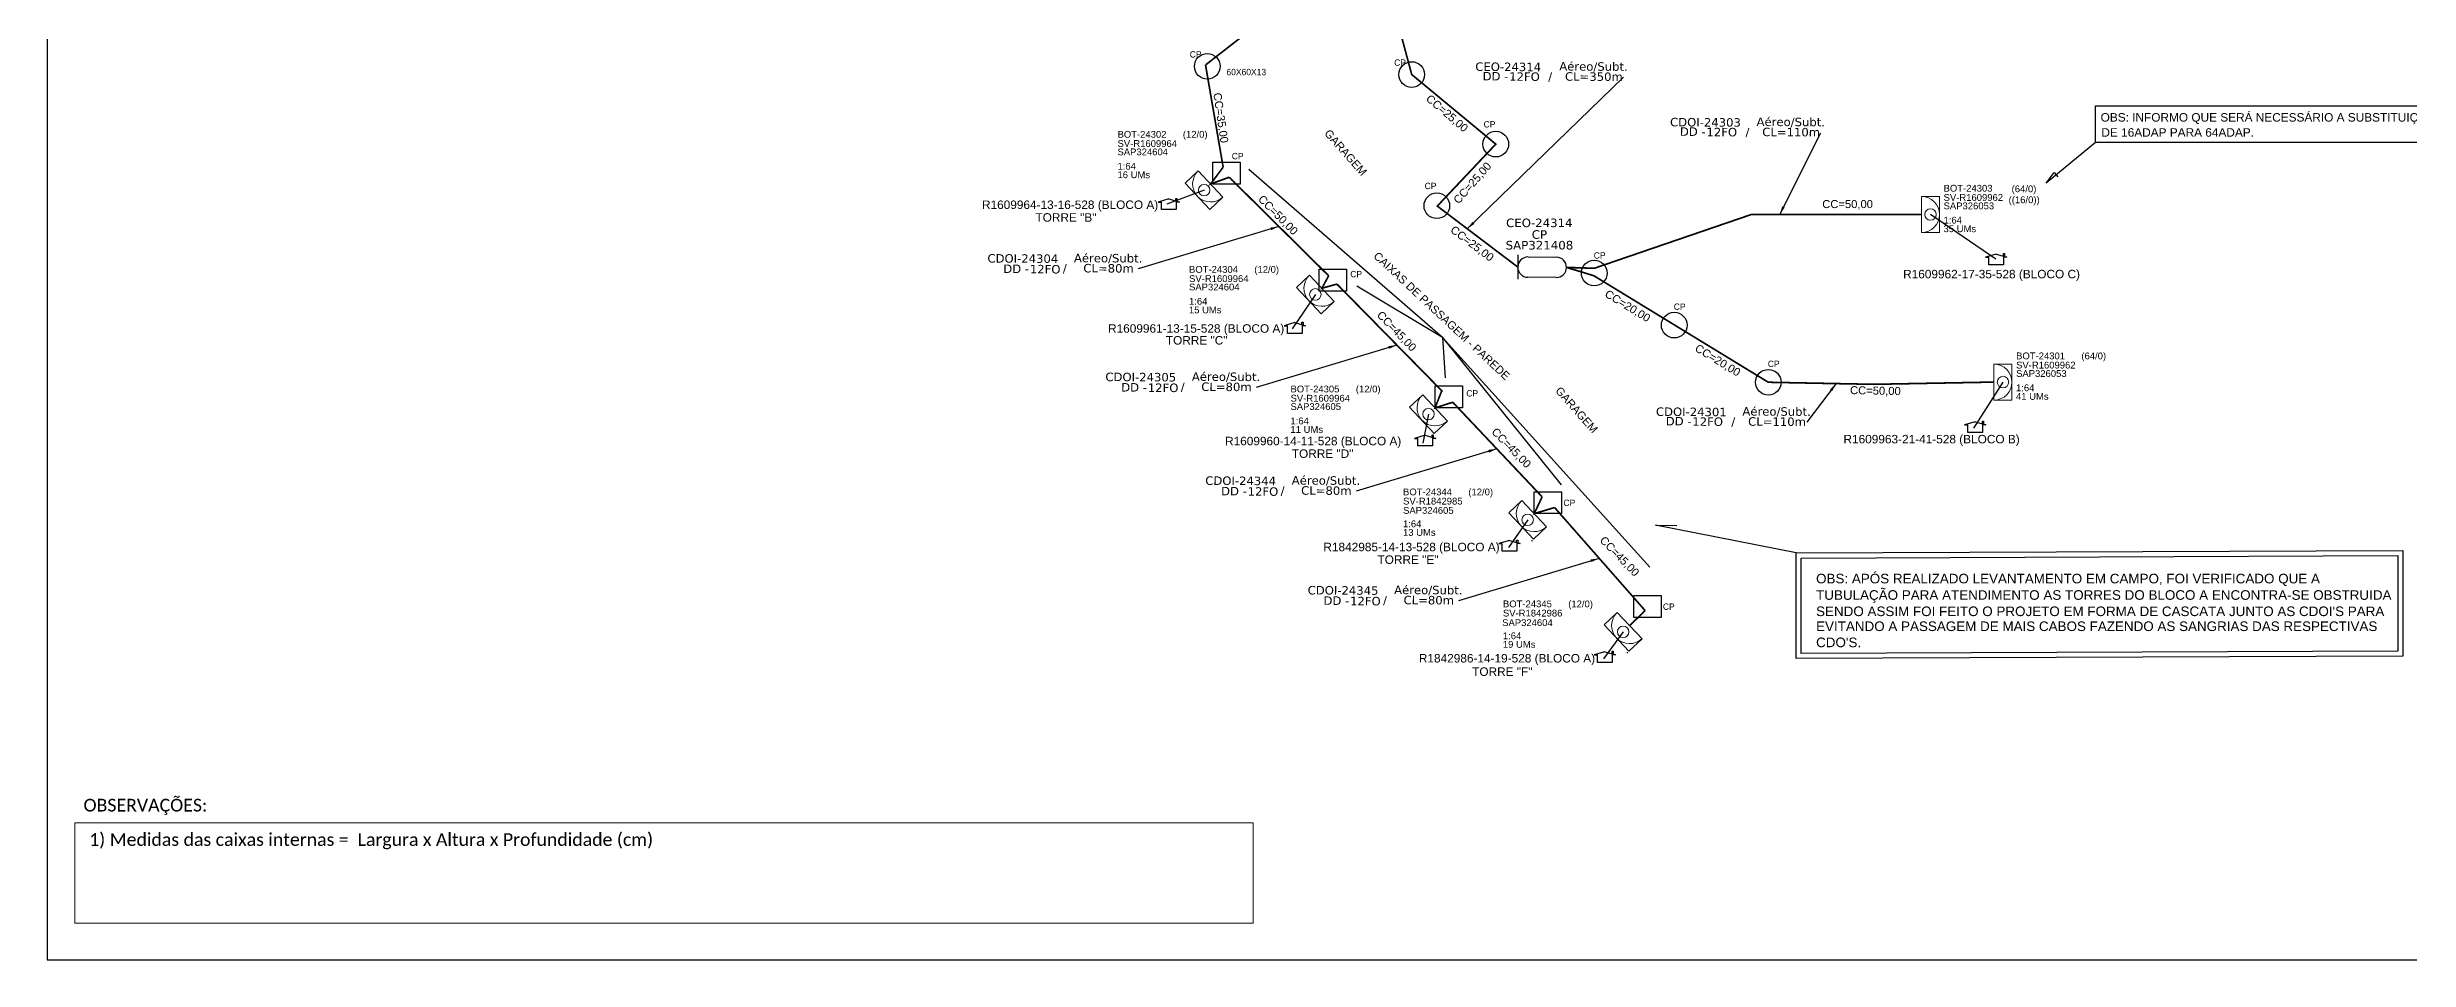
# Model space of a CAD drawing. Header units: inches. Extents: x 2352 to 7774, y -43 to 551.
# Drawn here: x 2352 to 2910, y -43 to 172 of the extents above; entities that cross this region are included whole.
import ezdxf
from ezdxf.enums import TextEntityAlignment as Align

# ---------------------------------------------------------------- set-up
doc = ezdxf.new("R2010")
doc.units = ezdxf.units.IN
doc.header["$MEASUREMENT"] = 0
doc.layers.add("20.0-LEGENDA DOS CDO'S", color=1, linetype='Continuous', lineweight=0)
doc.layers.add('20.1-CDO_INTERIOR', color=1, linetype='Continuous', lineweight=0)
for name, color, linetype in [('20.5-CEO', 1, 'Continuous'), ('CAP a instalar', 1, 'Continuous'), ('label_cabos', 7, 'Continuous'), ('locais legendas', 7, 'Continuous'), ('METRAGEM', 92, 'Continuous'), ('surveys', 7, 'Continuous'), ('surveys legendas', 7, 'Continuous')]:
    doc.layers.add(name, color=color, linetype=linetype)
doc.layers.add('DROP DE CLIENTE', color=140, linetype='Continuous', plot=False)
doc.styles.add('ARIAL', font='arial.ttf')
doc.styles.add('siredit', font='verdana.ttf')
doc.styles.add('WMF-Calibri0', font='calibri.ttf')
doc.dimstyles.new('CC', dxfattribs={"dimtxt": 1, "dimasz": 2, "dimexe": 0.18, "dimexo": 0.0625, "dimgap": 0.09, "dimtad": 0, "dimdec": 0, "dimrnd": 1, "dimzin": 0, "dimdsep": 46, "dimtxsty": 'siredit', "dimblk": 'NONE', "dimcen": 0, "dimse1": 1, "dimse2": 1, "dimsd1": 1, "dimsd2": 1, "dimclrt": 7, "dimadec": 0, "dimazin": 0, "dimtfac": 1, "dimtdec": 0, "dimtofl": 0, "dimtmove": 0, "dimatfit": 3, "dimfxl": 0, "dimtolj": 1, "dimtzin": 0, "dimarcsym": 0})

# ---------------------------------------------------------------- blocks, each defined once
blk = doc.blocks.new('MANHOLE_MS')
at = {"linetype": 'Continuous'}
blk.add_circle((0, 0), 0.0000101, dxfattribs=at)
blk = doc.blocks.new('_None')

msp = doc.modelspace()

# ---------------------------------------------------------------- linework, layer by layer
at = {"color": 0, "lineweight": 0}
for p, q in [((2358.81, -10.77), (2637.06, -10.77)), ((2358.81, -34.47), (2358.81, -10.77)), ((2637.06, -10.77), (2637.06, -34.47)), ((2637.06, -34.47), (2358.81, -34.47))]:
    msp.add_line(p, q, dxfattribs=at)
for points in [[(2352.26, -43.15), (3190.82, -43.15), (3190.82, 550.85), (2352.26, 550.85), (2352.26, -43.15)], [(2835.97, 149.91), (2824.31, 140.27), (2826.2, 142.8), (2827.08, 141.76)], [(2765.24, 52.95), (2732.01, 59.54), (2737.1, 59.47)]]:
    msp.add_lwpolyline(points)
for points in [[(2835.97, 158.59), (2937.62, 158.59), (2937.62, 149.91), (2835.97, 149.91)], [(2627.49, 145.29), (2633.95, 145.29), (2633.95, 140.1), (2627.49, 140.1)], [(2652.64, 119.99), (2659.1, 119.99), (2659.1, 114.8), (2652.64, 114.8)], [(2679.99, 92.39), (2686.45, 92.39), (2686.45, 87.21), (2679.99, 87.21)], [(2703.41, 67.42), (2709.86, 67.42), (2709.86, 62.24), (2703.41, 62.24)], [(2765.24, 52.95), (2908.56, 53.51), (2908.56, 28.58), (2765.24, 28.01)], [(2766.44, 51.75), (2907.36, 52.31), (2907.36, 29.78), (2766.44, 29.21)], [(2726.9, 42.88), (2733.35, 42.88), (2733.35, 37.69), (2726.9, 37.69)]]:
    msp.add_lwpolyline(points, close=True)
at = {"color": 5}
for points in [[(2681.73, 103.81), (2636.05, 143.53)], [(2681.73, 103.81), (2661.52, 115.99)], [(2681.73, 103.81), (2682.39, 94.3)], [(2681.73, 103.81), (2730.69, 49.58)], [(2681.73, 103.81), (2709.75, 69.02)]]:
    msp.add_lwpolyline(points, dxfattribs=at)
at = {"color": 5, "const_width": 0.4}
msp.add_lwpolyline([(2711.03, 120.4), (2717.58, 120.19), (2754.72, 132.91), (2794.86, 132.91)], dxfattribs=at)
at = {"layer": '20.1-CDO_INTERIOR', "color": 10, "lineweight": 18}
for points in [[(2620.99, 140.28), (2626.82, 134.09), (2629.91, 137.01), (2624.08, 143.19)], [(2647.26, 115.65), (2653.09, 109.47), (2656.18, 112.38), (2650.35, 118.57)], [(2816.23, 89.06), (2816.23, 97.56), (2811.98, 97.56), (2811.98, 89.06)], [(2673.98, 87.39), (2679.81, 81.2), (2682.91, 84.11), (2677.08, 90.3)], [(2697.4, 62.42), (2703.23, 56.23), (2706.32, 59.14), (2700.49, 65.33)], [(2719.94, 35.96), (2725.77, 29.77), (2728.86, 32.69), (2723.03, 38.87)]]:
    msp.add_lwpolyline(points, close=True, dxfattribs=at)
at = {"layer": '20.1-CDO_INTERIOR', "color": 1, "lineweight": 18}
msp.add_lwpolyline([(2799.11, 128.66), (2799.11, 137.16), (2794.86, 137.16), (2794.86, 128.66)], close=True, dxfattribs=at)
at = {"layer": '20.1-CDO_INTERIOR', "color": 10, "lineweight": 18}
for centre in [(2625.45, 138.64), (2651.72, 114.02), (2814.11, 93.31), (2678.45, 85.75), (2701.86, 60.78), (2724.4, 34.32)]:
    msp.add_circle(centre, 1.36, dxfattribs=at)
at = {"layer": '20.1-CDO_INTERIOR', "color": 1, "lineweight": 18}
msp.add_circle((2796.99, 132.91), 1.36, dxfattribs=at)
at = {"layer": '20.1-CDO_INTERIOR', "color": 10, "lineweight": 18}
for centre, start, end in [((2626.99, 140.1), 133.293, 313.293), ((2653.27, 115.47), 133.293, 313.293), ((2811.98, 93.31), 269.9724, 89.9724), ((2679.99, 87.21), 133.293, 313.293), ((2703.41, 62.24), 133.293, 313.293), ((2725.94, 35.78), 133.293, 313.293)]:
    msp.add_arc(centre, 4.25, start, end, dxfattribs=at)
at = {"layer": '20.1-CDO_INTERIOR', "color": 1, "lineweight": 18}
msp.add_arc((2794.86, 132.91), 4.25, 269.9724, 89.9724, dxfattribs=at)
at = {"layer": '20.5-CEO', "color": 5}
for p, q in [((2701.94, 122.86), (2708.65, 122.81)), ((2708.62, 118.02), (2701.9, 118.07))]:
    msp.add_line(p, q, dxfattribs=at)
msp.add_lwpolyline([(2699.55, 123.37), (2699.51, 117.6)], dxfattribs=at)
for centre, start, end in [((2701.92, 120.47), 89.5659, 269.5659), ((2708.64, 120.42), 269.5659, 89.5659)]:
    msp.add_arc(centre, 2.39, start, end, dxfattribs=at)
at = {"layer": 'CAP a instalar', "color": 1, "ltscale": 2.5, "const_width": 0.4}
for points in [[(2662.63, 196.93), (2625.79, 168.22)], [(2625.79, 168.22), (2629.95, 144.08)], [(2629.95, 144.08), (2626.99, 140.1), (2631.38, 141.7)], [(2631.38, 141.7), (2654.86, 118.43)], [(2654.86, 118.43), (2653.27, 115.47), (2656.82, 116.46)], [(2711.03, 120.4), (2717.49, 118.43), (2758.68, 93.27), (2783.52, 92.78), (2811.98, 93.31), (2811.98, 93.31)], [(2656.82, 116.46), (2681.76, 91.07)], [(2681.58, 91.26), (2679.99, 87.21), (2684.17, 88.55)], [(2684.17, 88.55), (2705.28, 66.2)], [(2705.28, 66.2), (2703.41, 62.24), (2708.22, 63.67)], [(2708.22, 63.67), (2729.6, 39.33)], [(2729.6, 39.33), (2725.94, 35.78)]]:
    msp.add_lwpolyline(points, dxfattribs=at)
at = {"layer": 'CAP a instalar', "color": 5, "ltscale": 5, "const_width": 0.4}
msp.add_lwpolyline([(2665.79, 198.33), (2665.79, 198.33), (2674.48, 165.96), (2694.33, 149.52), (2680.52, 134.88), (2699.53, 120.48)], dxfattribs=at)
at = {"layer": 'DROP DE CLIENTE', "linetype": 'Continuous'}
for points in [[(2625.45, 138.64), (2616.62, 135.36)], [(2812.38, 122.35), (2796.99, 132.91)], [(2651.72, 114.02), (2646.22, 105.91)], [(2807.2, 82.39), (2814.11, 93.31)], [(2678.45, 85.75), (2677.09, 78.9)], [(2701.86, 60.78), (2697.32, 54.21)], [(2724.4, 34.32), (2719.73, 27.92)]]:
    msp.add_lwpolyline(points, dxfattribs=at)
at = {"layer": 'surveys'}
for p, q in [((2617.1, 136.58), (2614.58, 135.84)), ((2614.58, 135.84), (2615.37, 135.84)), ((2615.37, 134.04), (2615.37, 135.84)), ((2618.82, 134.04), (2615.37, 134.04)), ((2617.1, 136.58), (2619.61, 135.84)), ((2618.78, 136.69), (2619.05, 136.69)), ((2618.78, 136.1), (2618.78, 136.69)), ((2618.82, 135.85), (2618.82, 134.04)), ((2619.61, 135.84), (2618.82, 135.84)), ((2619.05, 136.69), (2619.05, 136.02)), ((2812.5, 123.54), (2809.99, 122.8)), ((2809.99, 122.8), (2810.78, 122.8)), ((2810.78, 121), (2810.78, 122.8)), ((2812.5, 123.54), (2815.01, 122.8)), ((2814.19, 123.65), (2814.45, 123.65)), ((2814.19, 123.06), (2814.19, 123.65)), ((2815.01, 122.8), (2814.22, 122.8)), ((2814.22, 122.8), (2814.22, 121)), ((2814.45, 123.65), (2814.45, 122.98)), ((2814.22, 121), (2810.78, 121)), ((2646.86, 107.35), (2644.35, 106.61)), ((2644.35, 106.61), (2645.14, 106.61)), ((2645.14, 104.81), (2645.14, 106.61)), ((2646.86, 107.35), (2649.38, 106.61)), ((2648.55, 107.46), (2648.81, 107.46)), ((2648.55, 106.87), (2648.55, 107.46)), ((2648.59, 106.62), (2648.59, 104.81)), ((2649.38, 106.61), (2648.59, 106.61)), ((2648.81, 107.46), (2648.81, 106.79)), ((2648.59, 104.81), (2645.14, 104.81)), ((2807.54, 83.93), (2805.03, 83.2)), ((2807.54, 83.93), (2810.05, 83.2)), ((2809.23, 84.04), (2809.49, 84.04)), ((2809.23, 83.45), (2809.23, 84.04)), ((2809.49, 84.04), (2809.49, 83.37)), ((2677.63, 80.76), (2675.12, 80.02)), ((2675.12, 80.02), (2675.9, 80.02)), ((2675.91, 78.22), (2675.91, 80.02)), ((2679.35, 78.22), (2675.91, 78.22)), ((2677.63, 80.76), (2680.14, 80.02)), ((2679.32, 80.27), (2679.32, 80.87)), ((2679.32, 80.87), (2679.58, 80.87)), ((2680.14, 80.02), (2679.35, 80.02)), ((2679.35, 80.02), (2679.35, 78.22)), ((2679.58, 80.87), (2679.58, 80.2)), ((2805.03, 83.2), (2805.81, 83.2)), ((2805.82, 81.4), (2805.82, 83.19)), ((2809.26, 81.4), (2805.82, 81.4)), ((2810.05, 83.2), (2809.26, 83.2)), ((2809.26, 83.2), (2809.26, 81.4)), ((2697.55, 55.88), (2695.04, 55.15)), ((2697.55, 55.88), (2700.07, 55.15)), ((2699.24, 55.4), (2699.24, 55.99)), ((2699.24, 55.99), (2699.51, 55.99)), ((2699.51, 55.99), (2699.51, 55.33)), ((2702.73, 55.89), (2703, 55.89)), ((2695.04, 55.15), (2695.83, 55.15)), ((2695.83, 53.35), (2695.83, 55.14)), ((2699.28, 53.35), (2695.83, 53.35)), ((2700.07, 55.15), (2699.28, 55.15)), ((2699.28, 55.15), (2699.28, 53.35)), ((2720.1, 29.61), (2717.59, 28.87)), ((2717.59, 28.87), (2718.38, 28.87)), ((2718.38, 27.07), (2718.38, 28.87)), ((2720.1, 29.61), (2722.62, 28.87)), ((2721.79, 29.12), (2721.79, 29.72)), ((2721.79, 29.72), (2722.05, 29.72)), ((2722.62, 28.87), (2721.83, 28.87)), ((2721.83, 28.87), (2721.83, 27.07)), ((2722.05, 29.72), (2722.05, 29.05)), ((2725.27, 29.44), (2725.53, 29.44)), ((2721.83, 27.07), (2718.38, 27.07))]:
    msp.add_line(p, q, dxfattribs=at)

# ---------------------------------------------------------------- block references
at = {"layer": 'locais legendas', "color": 5, "xscale": 300000, "yscale": 300000, "zscale": 300000}
for p in [(2626.2, 167.9), (2674.48, 165.96), (2694.33, 149.52), (2680.41, 134.96), (2717.58, 119.07), (2736.47, 106.76), (2758.69, 93.27)]:
    msp.add_blockref('MANHOLE_MS', p, dxfattribs=at)

# ---------------------------------------------------------------- texts
at = {"style": 'ARIAL'}
for s, height, p in [('TUBULAÇÃO PARA ATENDIMENTO AS TORRES DO BLOCO A ENCONTRA-SE OBSTRUIDA', 2.2677, (2769.97, 41.88)), ('OBS: APÓS REALIZADO LEVANTAMENTO EM CAMPO, FOI VERIFICADO QUE A', 2.2677, (2769.97, 45.76)), ("SENDO ASSIM FOI FEITO O PROJETO EM FORMA DE CASCATA JUNTO AS CDOI'S PARA", 2.2677, (2769.97, 38.03)), ('EVITANDO A PASSAGEM DE MAIS CABOS FAZENDO AS SANGRIAS DAS RESPECTIVAS', 2.2677, (2769.97, 34.5)), ("CDO'S.", 2.268, (2769.97, 30.69))]:
    msp.add_text(s, height=height, dxfattribs=at).set_placement(p)
at = {"lineweight": 0, "char_height": 3, "width": 277.1819, "attachment_point": 1, "style": 'WMF-Calibri0'}
for s, insert in [('OBSERVAÇÕES:', (2360.82, -5.13)), ('1) Medidas das caixas internas =  Largura x Altura x Profundidade (cm)', (2362.17, -13.25))]:
    msp.add_mtext(s, dxfattribs=dict(at, insert=insert))
at = {"layer": "20.0-LEGENDA DOS CDO'S", "color": 5, "style": 'ARIAL'}
for s, p in [('BOT-24302', (2605.01, 151.04)), ('((16/0))', (2815.44, 135.57))]:
    msp.add_text(s, height=1.6, rotation=359.9724, dxfattribs=at).set_placement(p)
at = {"layer": "20.0-LEGENDA DOS CDO'S", "color": 1, "style": 'ARIAL'}
for s, p in [('(12/0)', (2620.43, 151.04)), ('SV-R1609964', (2605.01, 148.86)), ('SAP324604', (2605, 146.89)), ('1:64', (2604.99, 143.5)), ('16 UMs', (2604.99, 141.48)), ('BOT-24303', (2800.08, 138.3)), ('(64/0)', (2816.15, 138.16)), ('SAP326053', (2800.08, 134.14)), ('SV-R1609962', (2800.08, 136.12)), ('35 UMs', (2800.06, 128.73)), ('1:64', (2800.06, 130.76)), ('SV-R1609964', (2621.9, 116.95)), ('BOT-24304', (2621.89, 119.13)), ('(12/0)', (2637.31, 119.12)), ('SAP324604', (2621.89, 114.97)), ('1:64', (2621.88, 111.59)), ('15 UMs', (2621.87, 109.56)), ('SV-R1609964', (2645.86, 88.7)), ('BOT-24305', (2645.85, 90.88)), ('(12/0)', (2661.28, 90.87)), ('SAP324605', (2645.85, 86.73)), ('1:64', (2645.84, 83.34)), ('11 UMs', (2645.84, 81.31)), ('BOT-24344', (2672.43, 66.57)), ('(12/0)', (2687.85, 66.56)), ('SV-R1842985', (2672.44, 64.39)), ('SAP324605', (2672.44, 62.2)), ('1:64', (2672.42, 59.03)), ('13 UMs', (2672.42, 57)), ('SV-R1842986', (2696.02, 37.94)), ('BOT-24345', (2696.02, 40.12)), ('(12/0)', (2711.44, 40.11)), ('SAP324604', (2695.84, 35.68)), ('1:64', (2696, 32.58)), ('19 UMs', (2696, 30.55))]:
    msp.add_text(s, height=1.6, rotation=359.9724, dxfattribs=at).set_placement(p)
at = {"layer": "20.0-LEGENDA DOS CDO'S", "color": 10, "style": 'ARIAL'}
for s, p in [('SAP326053', (2817.2, 94.54)), ('SV-R1609962', (2817.2, 96.52)), ('BOT-24301', (2817.2, 98.7)), ('(64/0)', (2832.62, 98.69)), ('41 UMs', (2817.18, 89.13)), ('1:64', (2817.18, 91.16))]:
    msp.add_text(s, height=1.6, rotation=359.9724, dxfattribs=at).set_placement(p)
at = {"layer": '20.5-CEO', "color": 5, "style": 'siredit'}
for tag, text, height, p in [('CEO-24314', 'CEO-XXX', 2.019, (2704.61, 131.93)), ('CP', 'CS-XXX', 2.028, (2704.64, 129.18)), ('SAP321408', 'SAP 321408', 2.028, (2704.64, 126.66))]:
    msp.add_attdef(tag, text=text, height=height, dxfattribs=at).set_placement(p, align=Align.TOP_CENTER)
at = {"layer": 'label_cabos', "color": 0, "style": 'siredit'}
for s, p in [('CEO-24314', (2697.26, 167.78)), ('Aéreo/Subt.', (2717.4, 167.87)), ('DD -', (2694.26, 165.56)), ('12FO', (2701.11, 165.47)), ('/', (2707.17, 165.47)), ('CL=350m', (2717.5, 165.47)), ('CDOI-24303', (2743.85, 154.68)), ('DD -', (2740.85, 152.47)), ('12FO', (2747.7, 152.37)), ('/', (2753.76, 152.37)), ('Aéreo/Subt.', (2763.99, 154.77)), ('CL=110m', (2764.09, 152.37)), ('CDOI-24304', (2582.65, 122.5)), ('Aéreo/Subt.', (2602.79, 122.59)), ('DD -', (2581.07, 120.07)), ('12FO', (2587.92, 119.98)), ('/', (2592.56, 120.19)), ('CL=80m', (2602.89, 120.19)), ('CDOI-24305', (2610.5, 94.5)), ('Aéreo/Subt.', (2630.63, 94.58)), ('DD -', (2608.92, 92.07)), ('12FO', (2615.77, 91.97)), ('/', (2620.4, 92.19)), ('CL=80m', (2630.73, 92.19)), ('CDOI-24301', (2740.51, 86.28)), ('DD -', (2737.51, 84.07)), ('12FO', (2744.36, 83.97)), ('/', (2750.41, 83.97)), ('Aéreo/Subt.', (2760.64, 86.37)), ('CL=110m', (2760.75, 83.97)), ('CDOI-24344', (2634.08, 69.99)), ('DD -', (2632.5, 67.55)), ('12FO', (2639.35, 67.46)), ('/', (2643.99, 67.68)), ('Aéreo/Subt.', (2654.22, 70.07)), ('CL=80m', (2654.32, 67.68)), ('CDOI-24345', (2658.27, 44.11)), ('Aéreo/Subt.', (2678.4, 44.19)), ('DD -', (2656.69, 41.68)), ('12FO', (2663.54, 41.58)), ('/', (2668.17, 41.8)), ('CL=80m', (2678.51, 41.8))]:
    msp.add_text(s, height=2, rotation=359.69, dxfattribs=at).set_placement(p, align=Align.MIDDLE_CENTER)
at = {"layer": 'locais legendas', "color": 5}
for s, p in [('CP', (2622.06, 169.97)), ('60X60X13', (2630.73, 165.8)), ('CP', (2670.34, 168.03)), ('CP', (2691.45, 153.45)), ('CP', (2631.99, 145.95)), ('CP', (2677.53, 138.89)), ('CP', (2717.47, 122.47)), ('CP', (2659.96, 118.07)), ('CP', (2736.36, 110.37)), ('CP', (2758.57, 96.87)), ('CP', (2687.36, 89.91)), ('CP', (2710.31, 64.05)), ('CP', (2733.79, 39.51))]:
    msp.add_text(s, height=1.5, dxfattribs=at).set_placement(p)
at = {"layer": 'METRAGEM', "style": 'ARIAL'}
for s, rotation, p in [('CC=35,00', 278.2851, (2627.63, 161.52)), ('CC=25,00', 319.6028, (2677.67, 159.97)), ('CC=25,00', 48.8173, (2685.56, 135.23)), ('CC=50,00', 314.7774, (2638.05, 136.36)), ('CC=25,00', 322.8352, (2683.42, 128.9)), ('CC=20,00', 328.5844, (2719.88, 113.62)), ('CC=45,00', 314.1141, (2666.1, 108.98)), ('CC=20,00', 328.5844, (2741.16, 100.8)), ('CC=50,00', 358.8678, (2777.98, 90.47)), ('CC=45,00', 314.2416, (2693.17, 81.4)), ('CC=45,00', 314.2416, (2718.72, 55.79))]:
    msp.add_text(s, height=1.89, rotation=rotation, dxfattribs=at).set_placement(p)
at = {"layer": 'METRAGEM', "color": 4, "style": 'ARIAL'}
for p in [(2653.71, 151.96), (2708.25, 91.17)]:
    msp.add_text('GARAGEM', height=1.89, rotation=311.4746, dxfattribs=at).set_placement(p)
at = {"layer": 'METRAGEM', "style": 'ARIAL'}
msp.add_text('CC=50,00', height=1.89, dxfattribs=at).set_placement((2771.43, 134.41))
at = {"layer": 'METRAGEM', "color": 5, "style": 'ARIAL'}
msp.add_text('CAIXAS DE PASSAGEM - PAREDE', height=1.8898, rotation=316.9618, dxfattribs=at).set_placement((2665.29, 122.87))
at = {"layer": 'surveys legendas', "style": 'ARIAL'}
for s, p in [('OBS: INFORMO QUE SERÁ NECESSÁRIO A SUBSTITUIÇÃO DA CDOI-24303', (2837.17, 154.84)), ('DE 16ADAP PARA 64ADAP.', (2837.35, 151.28)), ('R1609964-13-16-528 (BLOCO A)', (2573, 134.2)), ('R1609962-17-35-528 (BLOCO C)', (2790.52, 117.82)), ('R1609961-13-15-528 (BLOCO A)', (2602.77, 104.97)), ('R1609960-14-11-528 (BLOCO A)', (2630.4, 78.38)), ('R1609963-21-41-528 (BLOCO B)', (2776.44, 78.83))]:
    msp.add_text(s, height=2, dxfattribs=at).set_placement(p)
at = {"layer": 'surveys legendas', "color": 3, "style": 'ARIAL'}
for s, p in [('TORRE "B"', (2585.63, 131.2)), ('TORRE "C"', (2616.42, 102.18)), ('TORRE "D"', (2646.16, 75.41))]:
    msp.add_text(s, height=2, dxfattribs=at).set_placement(p)
at = {"layer": 'surveys legendas', "color": 0, "style": 'ARIAL'}
for s, p in [('R1842985-14-13-528 (BLOCO A)', (2653.62, 53.35)), ('TORRE "E"', (2666.4, 50.37)), ('R1842986-14-19-528 (BLOCO A)', (2676.17, 27.07)), ('TORRE "F"', (2688.75, 23.91))]:
    msp.add_text(s, height=2, dxfattribs=at).set_placement(p)

# ---------------------------------------------------------------- leaders
at = {"layer": 'label_cabos'}
for points in [[(2687.61, 129.51), (2724.52, 165.31)], [(2761.37, 132.91), (2771.11, 152.21)], [(2643.12, 130.07), (2609.91, 120.03)], [(2670.97, 102.06), (2637.75, 92.02)], [(2774.71, 92.95), (2767.77, 83.81)], [(2694.55, 77.55), (2661.34, 67.51)], [(2718.74, 51.67), (2685.52, 41.63)]]:
    msp.add_leader(points, dimstyle='CC', override={"dimgap": 0.09, "dimtad": 0}, dxfattribs=at)

doc.saveas('drawing.dxf')
